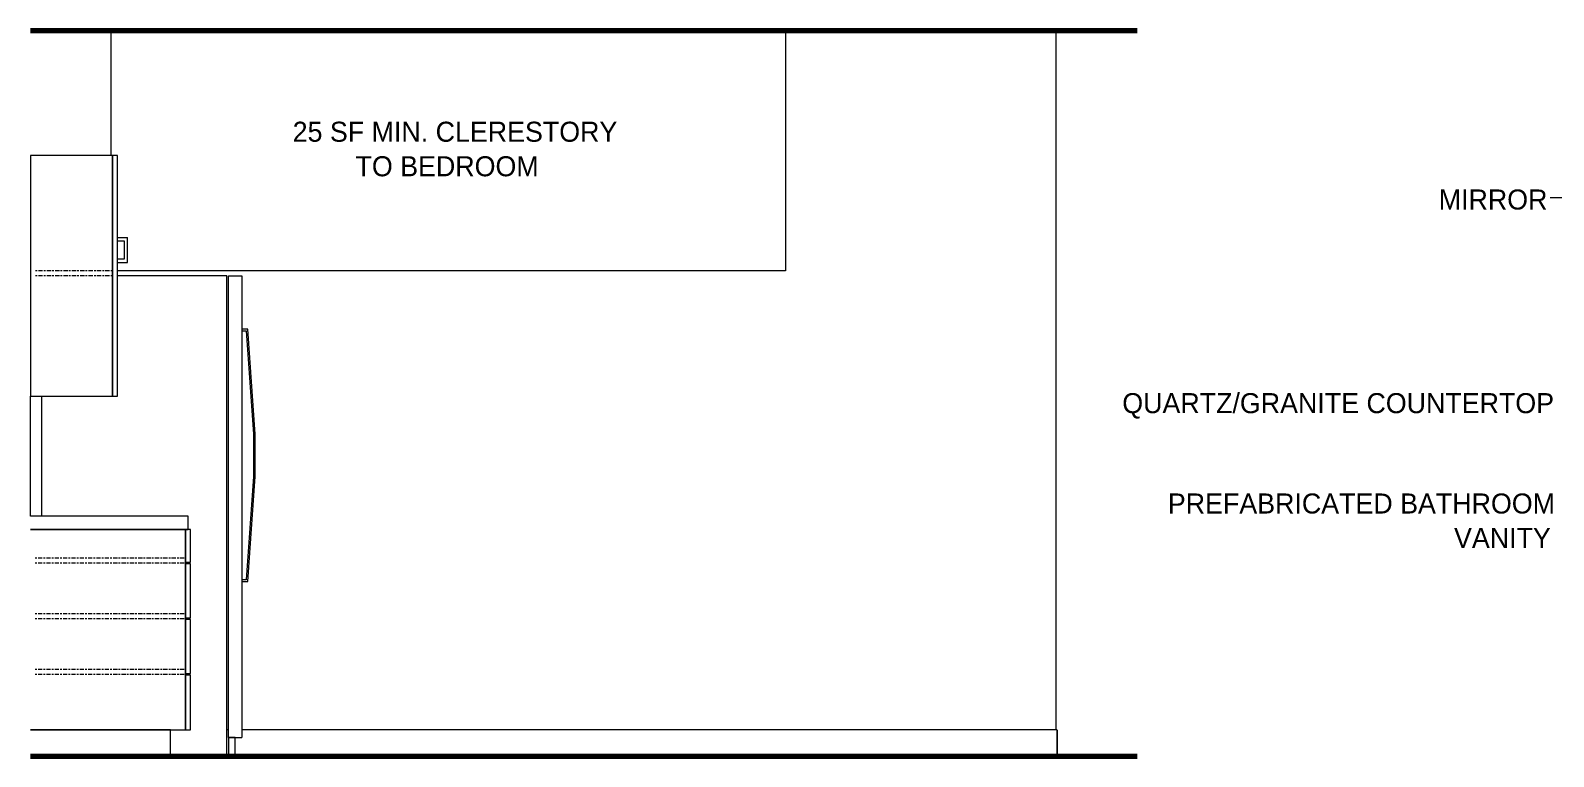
# Model space of a CAD drawing. Header units: inches. Extents: x -3857 to -1458, y -18 to 10849.
# Drawn here: x -2530.7 to -2302.7, y 0 to 108.7 of the extents above; entities that cross this region are included whole.
import ezdxf

# ---------------------------------------------------------------- set-up
doc = ezdxf.new("R2010")
doc.units = ezdxf.units.IN
doc.header["$MEASUREMENT"] = 0
doc.linetypes.add('Center', pattern=[1.25, 0.25, -0.1875, 0.625, -0.1875])
for name, color, linetype, lineweight in [('0-6', 130, 'Continuous', 5), ('A-FLOR-1', 7, 'Continuous', 70), ('A-WALL', 113, 'Continuous', 18), ('G-ANNO-TEXT', 231, 'Continuous', 9), ('G-ANNO-TEXT-1', 147, 'Continuous', 20), ('Q-CASE', 31, 'Continuous', 9), ('Q-CASE-1', 31, 'Center', 9), ('Q-SPCQ', 91, 'Continuous', 9)]:
    doc.layers.add(name, color=color, linetype=linetype, lineweight=lineweight)
doc.styles.add('Century Gothic', font='ufonts.com_century-gothic.ttf', dxfattribs={"height": 3})

# ---------------------------------------------------------------- blocks, each defined once
blk = doc.blocks.new('CTR - 1st Phase - Shell_rvt-6-1ST FLOOR - STUDIO CD - ADA TYPE B - CLERESTORY WALL TO BEDROOM')
at = {"layer": 'A-FLOR-1'}
for p, q in [((-10545.57, 108.75), (-10379.9, 108.75)), ((-10379.9, 0), (-10545.57, 0))]:
    blk.add_line(p, q, dxfattribs=at)
blk = doc.blocks.new('Basic Wall _ INT - W4BØF - _5_8 GYP - 2X4 WOOD_BATT_ - 5_8 GYP_ - ___-2682986-1ST FLOOR - STUDIO CD - ADA TYPE B - CLERESTORY WALL TO BEDROOM')
at = {"layer": 'A-WALL'}
for p, q in [((-10515.94, 4), (-10516.19, 4)), ((-10391.97, 4), (-10513.94, 4)), ((-10391.89, 3.92), (-10391.89, 0.61)), ((-10391.6, 0.11), (-10516.19, 0.11)), ((-10391.6, 0.11), (-10391.66, 0))]:
    blk.add_line(p, q, dxfattribs=at)
at = {"layer": 'A-WALL', "flags": 128}
for points in [[(-10391.97, 4), (-10391.95, 4), (-10391.93, 3.99), (-10391.91, 3.98), (-10391.9, 3.96), (-10391.89, 3.94), (-10391.89, 3.92)], [(-10391.89, 0.61), (-10391.87, 0.46), (-10391.81, 0.32), (-10391.72, 0.2), (-10391.6, 0.11)]]:
    blk.add_lwpolyline(points, dxfattribs=at)
blk = doc.blocks.new('Basic Wall _ INT - W4BØF - _5_8 GYP - 2X4 WOOD_BATT_ - 5_8 GYP_ - ___-2682989-1ST FLOOR - STUDIO CD - ADA TYPE B - CLERESTORY WALL TO BEDROOM')
at = {"layer": 'A-WALL'}
for p, q in [((-10391.89, 0.61), (-10391.89, 3.92)), ((-10391.66, 0), (-10391.6, 0.11))]:
    blk.add_line(p, q, dxfattribs=at)
at = {"layer": 'A-WALL', "flags": 128}
for points in [[(-10391.89, 3.92), (-10391.89, 3.94), (-10391.9, 3.96), (-10391.91, 3.98), (-10391.93, 3.99), (-10391.95, 4), (-10391.97, 4)], [(-10391.6, 0.11), (-10391.72, 0.2), (-10391.81, 0.32), (-10391.87, 0.46), (-10391.89, 0.61)]]:
    blk.add_lwpolyline(points, dxfattribs=at)
blk = doc.blocks.new('Refrigerator_-_Side-by-Side_6047 - 36_ X 30_-345559-1ST FLOOR - STUDIO CD - ADA TYPE B - CLERESTORY WALL TO BEDROOM')
at = {"layer": 'Q-SPCQ'}
for p, q in [((-10516.19, 72), (-10532.56, 72)), ((-10516.19, 0), (-10516.19, 72)), ((-10515.94, 2.87), (-10515.94, 72)), ((-10515.94, 72), (-10513.94, 72)), ((-10513.94, 72), (-10513.94, 2.87)), ((-10513.04, 64), (-10513.94, 64)), ((-10511.94, 48.29), (-10513.04, 64)), ((-10513.94, 63.75), (-10513.27, 63.75)), ((-10513.27, 63.75), (-10512.19, 48.28)), ((-10543.94, 54), (-10543.94, 36)), ((-10512.19, 48.28), (-10512.19, 41.95)), ((-10511.94, 41.94), (-10511.94, 48.29)), ((-10512.19, 41.95), (-10513.27, 26.48)), ((-10513.04, 26.23), (-10511.94, 41.94)), ((-10513.27, 26.48), (-10513.94, 26.48)), ((-10513.94, 26.23), (-10513.04, 26.23)), ((-10514.94, 2.87), (-10515.94, 2.87)), ((-10515.94, 2.87), (-10515.94, 0.37)), ((-10515.94, 2.87), (-10513.94, 2.87)), ((-10514.94, 0.37), (-10514.94, 2.87)), ((-10515.94, 0.37), (-10514.94, 0.37))]:
    blk.add_line(p, q, dxfattribs=at)
blk = doc.blocks.new('300 Series Wall Hung Cabinet_301 - 18_-2356589-1ST FLOOR - STUDIO CD - ADA TYPE B - CLERESTORY WALL TO BEDROOM')
at = {"layer": 'Q-CASE'}
for p, q in [((-10533.31, 90), (-10545.56, 90)), ((-10545.56, 90), (-10545.56, 54)), ((-10533.31, 90), (-10533.31, 54)), ((-10532.56, 90), (-10533.31, 90)), ((-10533.31, 54), (-10533.31, 90)), ((-10532.56, 54), (-10532.56, 90)), ((-10545.56, 54), (-10533.31, 54)), ((-10533.31, 54), (-10532.56, 54))]:
    blk.add_line(p, q, dxfattribs=at)
at = {"layer": 'Q-CASE-1'}
for p, q in [((-10533.31, 72.75), (-10544.81, 72.75)), ((-10533.31, 72), (-10544.81, 72))]:
    blk.add_line(p, q, dxfattribs=at)
blk = doc.blocks.new('Base Cabinet 4 Drawer 254 - Base Cabinet 4 Drawer 254 18_-2556185-1ST FLOOR - STUDIO CD - ADA TYPE B - CLERESTORY WALL TO BEDROOM')
at = {"layer": 'Q-CASE'}
for p, q in [((-10522.38, 34), (-10545.57, 34)), ((-10521.63, 34), (-10522.38, 34)), ((-10522.38, 34), (-10522.38, 29.13)), ((-10522.38, 4), (-10522.38, 34)), ((-10521.63, 29.13), (-10521.63, 34)), ((-10522.38, 29.13), (-10521.63, 29.13)), ((-10521.63, 28.88), (-10522.38, 28.88)), ((-10522.38, 28.88), (-10522.38, 20.79)), ((-10521.63, 20.79), (-10521.63, 28.88)), ((-10522.38, 20.79), (-10521.63, 20.79)), ((-10521.63, 20.54), (-10522.38, 20.54)), ((-10522.38, 20.54), (-10522.38, 12.46)), ((-10521.63, 12.46), (-10521.63, 20.54)), ((-10522.38, 12.46), (-10521.63, 12.46)), ((-10521.63, 12.21), (-10522.38, 12.21)), ((-10522.38, 12.21), (-10522.38, 4)), ((-10521.63, 4), (-10521.63, 12.21)), ((-10545.57, 4), (-10522.38, 4)), ((-10524.63, 4), (-10545.57, 4)), ((-10524.63, 0), (-10524.63, 4)), ((-10522.38, 4), (-10521.63, 4)), ((-10545.57, 0), (-10524.63, 0))]:
    blk.add_line(p, q, dxfattribs=at)
at = {"layer": 'Q-CASE-1'}
for p, q in [((-10544.88, 29.75), (-10522.38, 29.75)), ((-10544.88, 29), (-10522.38, 29)), ((-10544.88, 21.42), (-10522.38, 21.42)), ((-10544.88, 20.67), (-10522.38, 20.67)), ((-10544.88, 13.08), (-10522.38, 13.08)), ((-10544.88, 12.33), (-10522.38, 12.33))]:
    blk.add_line(p, q, dxfattribs=at)
blk = doc.blocks.new('300 Series Wall Hung Cabinet_302 - 18_ x 36_-2359323-1ST FLOOR - STUDIO CD - ADA TYPE B - CLERESTORY WALL TO BEDROOM')
at = {"layer": 'Q-CASE'}
for p, q in [((-10532.56, 77.75), (-10531.07, 77.75)), ((-10531.07, 74), (-10531.07, 77.75)), ((-10532.56, 77.25), (-10531.56, 77.25)), ((-10531.56, 77.25), (-10531.56, 74.5)), ((-10531.56, 74.5), (-10532.56, 74.5)), ((-10532.56, 74), (-10531.07, 74))]:
    blk.add_line(p, q, dxfattribs=at)

msp = doc.modelspace()

# ---------------------------------------------------------------- linework, layer by layer
at = {"layer": 'A-WALL'}
for p, q in [((-2518.64, 90), (-2518.64, 108.75)), ((-2417.71, 108.75), (-2417.71, 72.75)), ((-2377.16, 4), (-2377.16, 108.75)), ((-2417.71, 72.75), (-2517.71, 72.75)), ((-2530.71, 36), (-2530.71, 54)), ((-2530.71, 54), (-2530.71, 54)), ((-2530.71, 36), (-2530.71, 36))]:
    msp.add_line(p, q, dxfattribs=at)
at = {"layer": 'G-ANNO-TEXT'}
msp.add_line((-2298.73, 83.68), (-2303.23, 83.68), dxfattribs=at)
at = {"layer": 'Q-SPCQ'}
for p, q in [((-2507.08, 36), (-2530.71, 36)), ((-2507.08, 34), (-2507.08, 36)), ((-2530.71, 34), (-2507.08, 34))]:
    msp.add_line(p, q, dxfattribs=at)

# ---------------------------------------------------------------- block references
at = {"layer": '0-6'}
msp.add_blockref('CTR - 1st Phase - Shell_rvt-6-1ST FLOOR - STUDIO CD - ADA TYPE B - CLERESTORY WALL TO BEDROOM', (8014.86, 0), dxfattribs=at)
at = {"layer": 'A-WALL'}
for name in ['Basic Wall _ INT - W4BØF - _5_8 GYP - 2X4 WOOD_BATT_ - 5_8 GYP_ - ___-2682986-1ST FLOOR - STUDIO CD - ADA TYPE B - CLERESTORY WALL TO BEDROOM', 'Basic Wall _ INT - W4BØF - _5_8 GYP - 2X4 WOOD_BATT_ - 5_8 GYP_ - ___-2682989-1ST FLOOR - STUDIO CD - ADA TYPE B - CLERESTORY WALL TO BEDROOM']:
    msp.add_blockref(name, (8014.86, 0), dxfattribs=at)
at = {"layer": 'Q-CASE'}
for name in ['300 Series Wall Hung Cabinet_301 - 18_-2356589-1ST FLOOR - STUDIO CD - ADA TYPE B - CLERESTORY WALL TO BEDROOM', '300 Series Wall Hung Cabinet_302 - 18_ x 36_-2359323-1ST FLOOR - STUDIO CD - ADA TYPE B - CLERESTORY WALL TO BEDROOM', 'Base Cabinet 4 Drawer 254 - Base Cabinet 4 Drawer 254 18_-2556185-1ST FLOOR - STUDIO CD - ADA TYPE B - CLERESTORY WALL TO BEDROOM']:
    msp.add_blockref(name, (8014.86, 0), dxfattribs=at)
at = {"layer": 'Q-SPCQ'}
msp.add_blockref('Refrigerator_-_Side-by-Side_6047 - 36_ X 30_-345559-1ST FLOOR - STUDIO CD - ADA TYPE B - CLERESTORY WALL TO BEDROOM', (8014.86, 0), dxfattribs=at)

# ---------------------------------------------------------------- texts
at = {"layer": 'G-ANNO-TEXT', "char_height": 3, "attachment_point": 1, "style": 'Century Gothic'}
for s, insert, width in [('MIRROR', (-2319.9, 84.93), 20.2), ('QUARTZ/GRANITE COUNTERTOP', (-2367.27, 54.43), 78.376), ('PREFABRICATED BATHROOM', (-2360.45, 39.4), 70.094), ('VANITY', (-2317.61, 34.24), 18.18)]:
    msp.add_mtext(s, dxfattribs=dict(at, insert=insert, width=width))
at = {"layer": 'G-ANNO-TEXT-1', "char_height": 3, "attachment_point": 1, "style": 'Century Gothic'}
for s, insert, width in [('25 SF MIN. CLERESTORY ', (-2491.46, 95.08), 58.075), ('TO BEDROOM', (-2482.05, 89.91), 34.542)]:
    msp.add_mtext(s, dxfattribs=dict(at, insert=insert, width=width))

doc.saveas('drawing.dxf')
